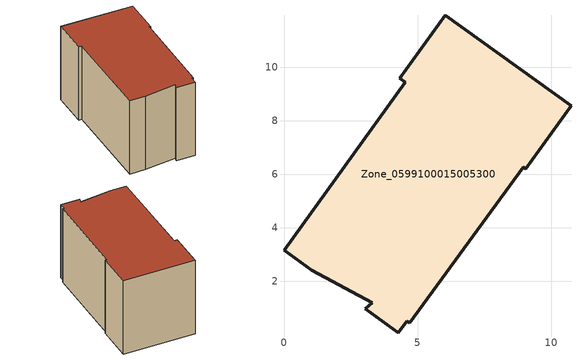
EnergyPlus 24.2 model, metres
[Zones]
Zone_0599100015005300
 floor ground (C_G): 3.04,0.96 3.31,1.2 1.05,2.4 0,3.15 4.53,9.44 4.33,9.59 6.03,11.95 10.74,8.56 9.04,6.2 8.95,6.26 4.7,0.45 4.6,0.5 4.28,0.07 z2.46
 wall outside (C_F): 9.04,6.2 10.74,8.56 6.03,11.95 4.33,9.59 4.53,9.44 0,3.15 1.05,2.4 3.31,1.2 3.04,0.96 4.28,0.07 4.6,0.5 4.7,0.45 8.95,6.26 9.04,6.2 z2.46:8.9
 roof outside (C_R): 3.31,1.2 3.04,0.96 4.28,0.07 4.6,0.5 4.7,0.45 8.95,6.26 9.04,6.2 10.74,8.56 6.03,11.95 4.33,9.59 4.53,9.44 0,3.15 1.05,2.4 z8.9
[BUILDING]
Pand.0599100015005300: North Axis=0; Terrain=City; Loads Convergence Tolerance Value=0.04; Temperature Convergence Tolerance Value=0.4; Solar Distribution=FullExterior; Maximum Number of Warmup Days=25; Minimum Number of Warmup Days=1
[Site:Location]
Rotterdam.The.Hague.AP_ZH_NLD Design_Conditions: Latitude=51.96; Longitude=4.45; Time Zone=1; Elevation=-4.5
[SITE:GROUNDTEMPERATURE:BUILDINGSURFACE]
18, 18, 18, 18, 18, 18, 18, 18, 18, 18, 18, 18
[MATERIAL] Thermal Absorptance=0.9; Solar Absorptance=0.7; Visible Absorptance=0.7
Name | Roughness | Thickness | Conductivity | Density | Specific Heat
G.TI.1946 | MediumSmooth | 0.15 | 1 | 540 | 1210
F.TI.1946 | Rough | 0.3 | 0.857143 | 1920 | 840
R.TI.1946 | MediumRough | 0.2 | 0.1 | 1500 | 1000
[CONSTRUCTION]
C_G: G.TI.1946
C_F: F.TI.1946
C_R: R.TI.1946
[ZONE]
Zone_0599100015005300: Type=1; Multiplier=1; Ceiling Height=Autocalculate; Volume=Autocalculate; Floor Area=autocalculate; Part of Total Floor Area=Yes
[ZONEINFILTRATION:DESIGNFLOWRATE]
Infil_Zone_0599100015005300: Zone or ZoneList or Space or SpaceList=Zone_0599100015005300; Schedule=AlwaysOn; Design Flow Rate Calculation Method=Flow/Area; Flow Rate per Floor Area=0.003; Constant Term Coefficient=1; Temperature Term Coefficient=0; Velocity Term Coefficient=0; Velocity Squared Term Coefficient=0
[HVACTEMPLATE:ZONE:IDEALLOADSAIRSYSTEM]
Zone_0599100015005300: Maximum Heating Supply Air Temperature=50; Minimum Cooling Supply Air Temperature=13; Maximum Heating Supply Air Humidity Ratio=0.0156; Minimum Cooling Supply Air Humidity Ratio=0.0077; Heating Limit=NoLimit; Cooling Limit=NoLimit; Dehumidification Control Type=ConstantSensibleHeatRatio; Cooling Sensible Heat Ratio=0.7; Dehumidification Setpoint=60; Humidification Control Type=None; Humidification Setpoint=30; Outdoor Air Method=None; Outdoor Air Flow Rate per Person=0.00944; Outdoor Air Flow Rate per Zone Floor Area=0; Outdoor Air Flow Rate per Zone=0; Demand Controlled Ventilation Type=None; Outdoor Air Economizer Type=NoEconomizer; Heat Recovery Type=None; Sensible Heat Recovery Effectiveness=0.7; Latent Heat Recovery Effectiveness=0.65
[ZONECONTROL:THERMOSTAT]
ThermostatControl_Zone_0599100015005300: Zone or ZoneList=Zone_0599100015005300; Control Type Schedule=DualSetpointControlType; Control 1=Thermostat_Zone_0599100015005300; Temperature Difference Between Cutout And Setpoint=0
[THERMOSTATSETPOINT:DUALSETPOINT]
Thermostat_Zone_0599100015005300: Heating Setpoint Temperature Schedule=HeatingSetpoint_Zone_0599100015005300; Cooling Setpoint Temperature Schedule=CoolingSetpoint_Zone_0599100015005300
[SCHEDULE:COMPACT]
HeatingSetpoint_Zone_0599100015005300: Through: 12/31, For: AllDays, Until: 24:00, 21
CoolingSetpoint_Zone_0599100015005300: Through: 12/31, For: AllDays, Until: 24:00, 24
DualSetpointControlType: Through: 12/31, For: AllDays, Until: 24:00, 4
AlwaysOn: Through: 12/31, For: AllDays, Until: 24:00, 1
